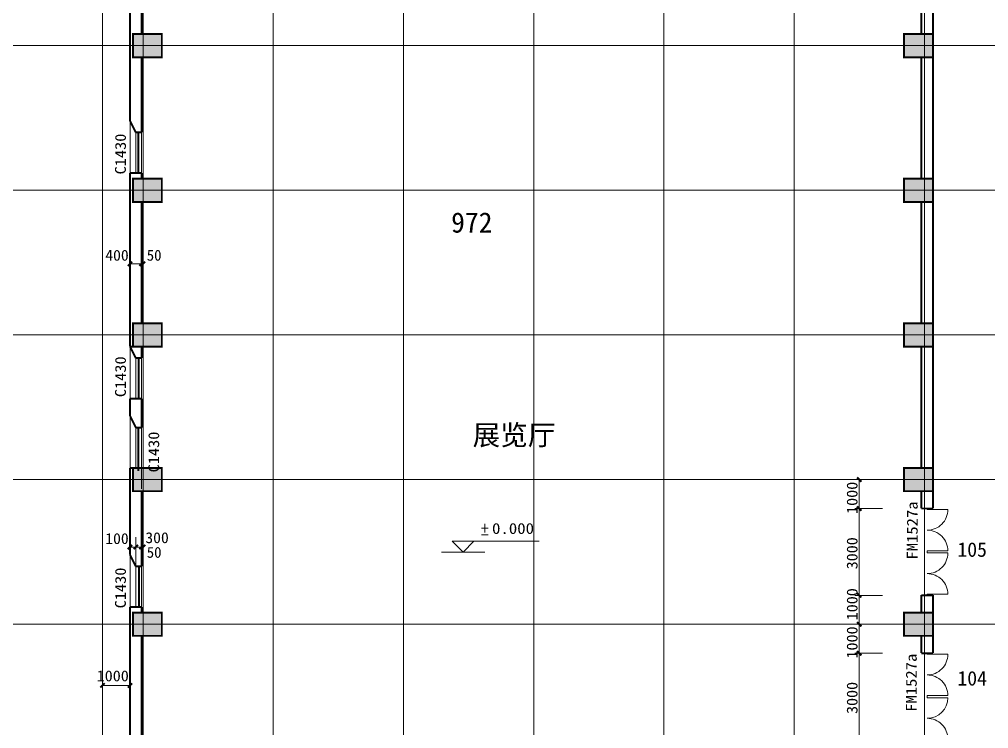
# Model space of a CAD drawing. Extents: x -307567 to 704339, y -10277 to 165507.
# Drawn here: x -256240 to -222747, y 36973 to 61489 of the extents above; entities that cross this region are included whole.
import ezdxf
from ezdxf.enums import TextEntityAlignment as Align

# ---------------------------------------------------------------- set-up
doc = ezdxf.new("R2010")
doc.units = 0
doc.header["$MEASUREMENT"] = 0
doc.layers.add('中文', color=4, linetype='CONTINUOUS')
doc.layers.add('我的', color=255, linetype='CONTINUOUS', lineweight=0)
doc.styles.get("Standard").update_dxf_attribs({"font": 'txt', "height": 3})

msp = doc.modelspace()

# ---------------------------------------------------------------- linework, layer by layer
at = {"layer": '我的', "color": 0}
for p, q in [((-224967.3044, 13462.38227), (-224967.3044, 99323.43291)), ((-251967.1694, 13462.38227), (-251967.1694, 77580.27533)), ((-251967.1694, 13462.38227), (-251967.1694, 77580.27533)), ((-247467.1919, 13462.38227), (-247467.1919, 77580.27533)), ((-242967.2144, 13462.38227), (-242967.2144, 77580.27533)), ((-238467.2369, 13462.38227), (-238467.2369, 77580.27533)), ((-233967.2594, 13462.38227), (-233967.2594, 77580.27533)), ((-229467.2819, 13462.38227), (-229467.2819, 77580.27533)), ((-253367.16393, 66981.98238), (-253367.16393, 28180.52424)), ((-189560.05651, 60580.36339), (-263450.38835, 60580.34965)), ((-189560.05651, 60580.36339), (-263450.38835, 60580.34965)), ((-252417.16715, 57980.37486), (-252417.16715, 56180.38386)), ((-252217.16663, 57580.37839), (-252217.16663, 56180.38386)), ((-252145.91836, 56180.38386), (-252145.91836, 57580.37839)), ((-252108.41854, 56180.38386), (-252108.41854, 57580.37839)), ((-252017.17068, 57580.37839), (-252017.17068, 56180.38386)), ((-189560.05651, 55580.38686), (-263450.38835, 55580.39144)), ((-189560.05651, 55580.38686), (-263450.38835, 55580.39144)), ((-252417.16715, 53192.71264), (-252417.16715, 53042.71339)), ((-252417.16715, 53042.71339), (-252017.17068, 53042.71339)), ((-252017.17068, 53192.71264), (-252017.17068, 53042.71339)), ((-252017.17068, 53042.71339), (-251967.1694, 53042.71339)), ((-251967.1694, 53192.71264), (-251967.1694, 53042.71339)), ((-189560.05651, 50580.41262), (-263450.38835, 50580.41262)), ((-189560.05651, 50580.41262), (-263450.38835, 50580.41262)), ((-252417.16715, 50290.41392), (-252417.16715, 47780.42815)), ((-252217.16663, 49780.41738), (-252217.16663, 48380.42515)), ((-252135.91856, 48380.42515), (-252135.91856, 49780.41738)), ((-252098.41875, 48380.42515), (-252098.41875, 49780.41738)), ((-252017.17068, 49880.41765), (-252017.17068, 45260.44029)), ((-252417.16715, 47780.42815), (-252417.16715, 45980.43715)), ((-252217.16663, 47380.42938), (-252217.16663, 45980.43715)), ((-252145.79705, 45880.43688), (-252145.79705, 47380.42938)), ((-252108.29724, 45880.43688), (-252108.29724, 47380.42938)), ((-189560.05651, 45580.43838), (-263450.38835, 45580.43838)), ((-227367.92869, 45580.43838), (-226417.40091, 45580.43838)), ((-227217.92944, 44579.44241), (-227217.92944, 45580.43838)), ((-227367.92869, 44579.44241), (-226417.40091, 44579.44241)), ((-227217.92944, 41579.45741), (-227217.92944, 44579.44241)), ((-224867.30185, 44543.94302), (-224867.30185, 44581.44283)), ((-224867.30643, 44543.94302), (-224154.80999, 44543.94302)), ((-240275.6736, 43898.45827), (-240035.67388, 43898.45827)), ((-240155.67603, 43748.45902), (-240155.67603, 44048.45752)), ((-252217.16663, 42580.45338), (-252217.16663, 43585.4479)), ((-240275.6736, 43673.45939), (-240035.67388, 43673.45939)), ((-252417.16715, 43400.02936), (-252417.16715, 42974.60882)), ((-252417.16715, 43250.03011), (-252217.16663, 43250.03011)), ((-252217.16663, 43400.02936), (-252217.16663, 42974.60882)), ((-252217.16663, 43250.03011), (-252017.17068, 43250.03011)), ((-252017.17068, 43400.02936), (-252017.17068, 42974.60882)), ((-252017.17068, 43250.03011), (-251967.1694, 43250.03011)), ((-251967.1694, 43400.02936), (-251967.1694, 42974.60882)), ((-240905.67228, 43073.46239), (-241280.67041, 43448.46052)), ((-241280.67041, 43448.46052), (-238280.68083, 43448.46052)), ((-240530.67416, 43448.46052), (-240905.67228, 43073.46239)), ((-252417.16715, 42980.45215), (-252417.16715, 41180.45886)), ((-241655.66853, 43073.46239), (-240155.67603, 43073.46239)), ((-224867.30643, 43043.95052), (-224154.80999, 43043.95052)), ((-224867.30185, 43118.95014), (-224867.30185, 43081.45033)), ((-224867.30185, 43118.95014), (-224154.80541, 43118.95014)), ((-224867.30185, 43043.95052), (-224867.30185, 43081.45033)), ((-252217.16663, 42580.45338), (-252217.16663, 41180.45886)), ((-252125.91876, 41180.45886), (-252125.91876, 42580.45338)), ((-252088.41895, 41180.45886), (-252088.41895, 42580.45338)), ((-252017.17068, 42580.45338), (-252017.17068, 40980.46062)), ((-227367.92869, 41579.45741), (-226417.40091, 41579.45741)), ((-227217.92944, 40580.46186), (-227217.92944, 41579.45741)), ((-224867.30185, 41618.95764), (-224867.30185, 41581.45783)), ((-224867.30185, 41618.95764), (-224154.80541, 41618.95764)), ((-189560.05651, 40580.46186), (-263450.38835, 40580.46186)), ((-227367.92869, 40580.46186), (-226417.40091, 40580.46186)), ((-227367.92869, 40580.46186), (-226417.40091, 40580.46186)), ((-227217.92944, 39579.46818), (-227217.92944, 40580.46186)), ((-227367.92869, 39579.46818), (-226417.40091, 39579.46818)), ((-227217.92944, 36579.48089), (-227217.92944, 39579.46818)), ((-224867.30185, 39541.96836), (-224867.30185, 39579.46818)), ((-224867.30185, 39541.96836), (-224154.80541, 39541.96836)), ((-253367.16393, 38617.29724), (-253367.16393, 37482.54339)), ((-252417.16715, 38617.29724), (-252417.16715, 37482.54339)), ((-253367.16393, 38467.29799), (-252417.16715, 38467.29799)), ((-224867.30185, 38116.9732), (-224867.30185, 38079.47339)), ((-224867.30185, 38116.9732), (-224154.80541, 38116.9732)), ((-224867.30185, 38041.97357), (-224867.30185, 38079.47339)), ((-224867.30185, 38041.97357), (-224154.80541, 38041.97357))]:
    msp.add_line(p, q, dxfattribs=at)
at = {"layer": '我的', "color": 0, "const_width": 67.49966}
for points in [[(-252417.16715, 60580.36339), (-252417.16715, 66030.32851)], [(-252017.17068, 60980.35986), (-252017.17068, 65280.33683)], [(-225067.30238, 60980.35986), (-225067.30238, 65280.33683)], [(-224667.3059, 60980.35986), (-224667.3059, 65280.33683)], [(-252317.16918, 60980.35986), (-252317.16918, 60180.36233), (-251317.17113, 60180.36233), (-251317.17113, 60980.35986), (-252317.16918, 60980.35986), (-252317.16918, 60180.36233)], [(-225667.29938, 60980.35986), (-225667.29938, 60180.36233), (-224667.3059, 60180.36233), (-224667.3059, 60980.35986), (-225667.29938, 60980.35986), (-225667.29938, 60180.36233)], [(-252417.16715, 60580.36339), (-252417.16715, 57980.37486)], [(-252017.17068, 60180.36233), (-252017.17068, 57580.37839)], [(-225067.30238, 55980.38791), (-225067.30238, 60180.36233)], [(-224667.3059, 55980.38791), (-224667.3059, 60180.36233)], [(-252217.16663, 57580.37839), (-252417.16715, 57980.37486)], [(-252017.17068, 57980.37486), (-252017.17068, 57580.37839)], [(-252017.17068, 57580.37839), (-252217.16663, 57580.37839)], [(-252017.17068, 57580.37839), (-252217.16663, 57580.37839)], [(-252017.17068, 57580.37839), (-252217.16663, 57580.37839)], [(-252417.16715, 55580.38686), (-252417.16715, 56180.38386)], [(-252017.17068, 56180.38386), (-252417.16715, 56180.38386)], [(-252317.16918, 55980.38791), (-252317.16918, 55180.39039), (-251317.17113, 55180.39039), (-251317.17113, 55980.38791), (-252317.16918, 55980.38791), (-252317.16918, 55180.39039)], [(-252017.17068, 55980.38791), (-252017.17068, 56180.38386)], [(-225667.29938, 55980.38791), (-225667.29938, 55180.39039), (-224667.3059, 55180.39039), (-224667.3059, 55980.38791), (-225667.29938, 55980.38791), (-225667.29938, 55180.39039)], [(-252417.16715, 50580.41262), (-252417.16715, 55580.38686)], [(-252017.17068, 50980.41138), (-252017.17068, 55180.39039)], [(-225067.30238, 50980.41138), (-225067.30238, 55180.39039)], [(-224667.3059, 50980.41138), (-224667.3059, 55180.39039)], [(-252492.16678, 52967.71377), (-252342.16753, 53117.71302)], [(-252092.1703, 52967.71377), (-251942.17105, 53117.71302)], [(-252042.16903, 52967.71377), (-251892.16978, 53117.71302)], [(-252317.16918, 50980.41138), (-252317.16918, 50180.41615), (-251317.17113, 50180.41615), (-251317.17113, 50980.41138), (-252317.16918, 50980.41138), (-252317.16918, 50180.41615)], [(-225667.29938, 50980.41138), (-225667.29938, 50180.41615), (-224667.3059, 50180.41615), (-224667.3059, 50980.41138), (-225667.29938, 50980.41138), (-225667.29938, 50180.41615)], [(-252417.16715, 50580.41262), (-252417.16715, 50190.41595)], [(-252017.17068, 50180.41615), (-252417.16715, 50180.41615)], [(-252217.16663, 49780.41738), (-252417.16715, 50180.41615)], [(-252017.17068, 50180.41615), (-252017.17068, 49780.41738)], [(-225067.30238, 45980.43715), (-225067.30238, 50180.41615)], [(-224667.3059, 45980.43715), (-224667.3059, 50180.41615)], [(-252017.17068, 49780.41738), (-252217.16663, 49780.41738)], [(-252017.17068, 49780.41738), (-252217.16663, 49780.41738)], [(-252017.17068, 48380.42515), (-252417.16715, 48380.42515)], [(-252417.16715, 47780.42815), (-252417.16715, 48380.42515)], [(-252017.17068, 47380.42938), (-252017.17068, 48380.42515)], [(-252217.16663, 47380.42938), (-252417.16715, 47780.42815)], [(-252017.17068, 47380.42938), (-252217.16663, 47380.42938)], [(-252417.16715, 45580.43838), (-252417.16715, 45980.43715)], [(-252017.17068, 45980.43715), (-252417.16715, 45980.43715)], [(-252317.16918, 45980.43715), (-252317.16918, 45180.43962), (-251317.17113, 45180.43962), (-251317.17113, 45980.43715), (-252317.16918, 45980.43715), (-252317.16918, 45180.43962)], [(-225667.29938, 45980.43715), (-225667.29938, 45180.43962), (-224667.3059, 45180.43962), (-224667.3059, 45980.43715), (-225667.29938, 45980.43715), (-225667.29938, 45180.43962)], [(-252417.16715, 45580.43838), (-252417.16715, 42980.45215)], [(-227292.92907, 45655.43801), (-227142.92981, 45505.43876)], [(-252017.17068, 45180.43962), (-252017.17068, 42580.45338)], [(-225067.30238, 45180.43962), (-225067.30238, 44591.44263)], [(-224667.3059, 45180.43962), (-224667.3059, 44591.44263)], [(-227292.92907, 44654.44204), (-227142.92981, 44504.44279)], [(-224667.3059, 44581.44283), (-225067.30238, 44581.44283)], [(-252492.16678, 43175.03049), (-252342.16753, 43325.02974)], [(-252292.16625, 43175.03049), (-252142.167, 43325.02974)], [(-252092.1703, 43175.03049), (-251942.17105, 43325.02974)], [(-252042.16903, 43175.03049), (-251892.16978, 43325.02974)], [(-252217.16663, 42580.45338), (-252417.16715, 42980.45215)], [(-252017.17068, 42580.45338), (-252217.16663, 42580.45338)], [(-252017.17068, 42580.45338), (-252217.16663, 42580.45338)], [(-227292.92907, 41654.45704), (-227142.92981, 41504.45779)], [(-225067.30238, 40980.46062), (-225067.30238, 41591.45763)], [(-224667.3059, 41581.45783), (-225067.30238, 41581.45783)], [(-224667.3059, 40980.46062), (-224667.3059, 41591.45763)], [(-252417.16715, 40580.46186), (-252417.16715, 41180.45886)], [(-252017.17068, 41180.45886), (-252417.16715, 41180.45886)], [(-252017.17068, 40980.46062), (-252017.17068, 41180.45886)], [(-252317.16918, 40980.46062), (-252317.16918, 40180.46538), (-251317.17113, 40180.46538), (-251317.17113, 40980.46062), (-252317.16918, 40980.46062), (-252317.16918, 40180.46538)], [(-225667.29938, 40980.46062), (-225667.29938, 40180.46538), (-224667.3059, 40180.46538), (-224667.3059, 40980.46062), (-225667.29938, 40980.46062), (-225667.29938, 40180.46538)], [(-252417.16715, 35580.48533), (-252417.16715, 40580.46186)], [(-227292.92907, 40655.46148), (-227142.92981, 40505.46223)], [(-227292.92907, 40655.46148), (-227142.92981, 40505.46223)], [(-252017.17068, 35980.48638), (-252017.17068, 40180.46538)], [(-225067.30238, 40180.46538), (-225067.30238, 39589.46797)], [(-224667.3059, 40180.46538), (-224667.3059, 39589.46797)], [(-227292.92907, 39654.4678), (-227142.92981, 39504.46855)], [(-224667.3059, 39579.46818), (-225067.30238, 39579.46818)], [(-253442.16355, 38392.29836), (-253292.1643, 38542.29761)], [(-252492.16678, 38392.29836), (-252342.16753, 38542.29761)]]:
    msp.add_lwpolyline(points, dxfattribs=at)
at = {"layer": '我的', "color": 0}
for centre, start, end in [((-224867.30643, 44543.94302), 269.999997496, 0), ((-224867.30185, 43118.95014), 0, 90.000002504), ((-224867.30643, 43043.95052), 269.999997496, 0), ((-224867.30185, 41618.95764), 0, 90.000002504), ((-224867.30185, 39541.96836), 269.999997496, 0), ((-224867.30185, 38116.97549), 359.999847412, 90.000002504), ((-224867.30185, 38041.97586), 270.000007513, 359.99985743), ((-224867.30185, 36616.98299), 359.999847412, 90.000002504)]:
    msp.add_arc(centre, 712.49644, start, end, dxfattribs=at)
for points in [[(-252317.16918, 60980.35986), (-251317.17113, 60980.35986), (-252317.16918, 60180.36233), (-251317.17113, 60180.36233)], [(-225667.29938, 60980.35986), (-224667.3059, 60980.35986), (-225667.29938, 60180.36233), (-224667.3059, 60180.36233)], [(-252317.16918, 55980.38791), (-251317.17113, 55980.38791), (-252317.16918, 55180.39039), (-251317.17113, 55180.39039)], [(-225667.29938, 55980.38791), (-224667.3059, 55980.38791), (-225667.29938, 55180.39039), (-224667.3059, 55180.39039)], [(-252317.16918, 50980.41138), (-251317.17113, 50980.41138), (-252317.16918, 50180.41615), (-251317.17113, 50180.41615)], [(-225667.29938, 50980.41138), (-224667.3059, 50980.41138), (-225667.29938, 50180.41615), (-224667.3059, 50180.41615)], [(-252317.16918, 45980.43715), (-251317.17113, 45980.43715), (-252317.16918, 45180.43962), (-251317.17113, 45180.43962)], [(-225667.29938, 45980.43715), (-224667.3059, 45980.43715), (-225667.29938, 45180.43962), (-224667.3059, 45180.43962)], [(-252317.16918, 40980.46062), (-251317.17113, 40980.46062), (-252317.16918, 40180.46538), (-251317.17113, 40180.46538)], [(-225667.29938, 40980.46062), (-224667.3059, 40980.46062), (-225667.29938, 40180.46538), (-224667.3059, 40180.46538)]]:
    msp.add_solid(points, dxfattribs=at)

# ---------------------------------------------------------------- texts
at = {"layer": '中文', "attachment_point": 1}
for s, insert, char_height, width in [('972', (-241320.23218, 54818.23371), 700, 6195.1748251), ('{\\fFangSong_GB2312|b0|i0|c134|p49;\\C0;展览厅}', (-240579.36042, 47472.26903), 700, 6011.5625187), ('{\\fFangSong_GB2312|b0|i0|c134|p49;\\C1;105}', (-223825.52497, 43412.38179), 500, 6011.5625187), ('{\\fFangSong_GB2312|b0|i0|c134|p49;\\C1;104}', (-223825.52497, 38963.00398), 500, 6011.5625187)]:
    msp.add_mtext(s, dxfattribs=dict(at, insert=insert, char_height=char_height, width=width))
at = {"layer": '我的', "color": 0}
for s, width, p, p2 in [('C1430', 0.902399, (-252559.66598, 56130.38716), (-252559.66598, 57540.3792)), ('C1430', 0.902399, (-252559.66598, 48430.42413), (-252559.66598, 49840.41617)), ('C1430', 0.902399, (-251409.67097, 45830.4379), (-251409.67097, 47240.42993)), ('1000', 1.044705, (-227277.92822, 44395.44523), (-227277.92822, 45505.43876)), ('FM1527a', 0.846315, (-225198.32742, 42816.10666), (-225198.32742, 44826.09569)), ('3000', 0.934738, (-227277.92822, 42479.45291), (-227277.92822, 43589.44874)), ('C1430', 0.902401, (-252559.66598, 41130.45987), (-252559.66598, 42540.4542)), ('1000', 1.044707, (-227277.92822, 40717.46069), (-227277.92822, 41827.45651)), ('1000', 1.044705, (-227277.92822, 39395.4687), (-227277.92822, 40505.46223)), ('FM1527a', 0.846316, (-225231.80351, 37553.21488), (-225231.80351, 39563.2062)), ('3000', 0.934738, (-227277.92822, 37479.47639), (-227277.92822, 38589.47221))]:
    msp.add_text(s, height=374.998125, rotation=90, dxfattribs=dict(at, width=width)).set_placement(p, p2, align=Align.FIT)
for s, width, p, p2 in [('400', 0.925713, (-253272.16242, 53147.7147), (-252462.16739, 53147.7147)), ('50', 0.906669, (-251838.16996, 53147.7147), (-251328.17113, 53147.7147)), ('   0.000 ', 0.907826, (-240776.67055, 43703.45879), (-238166.68451, 43703.45879)), ('100', 1.079999, (-253272.16242, 43355.02913), (-252462.16739, 43355.02913)), ('300', 0.925716, (-251887.35184, 43384.84771), (-251077.35452, 43384.84771)), ('50', 0.906669, (-251838.16996, 42879.03282), (-251328.17113, 42879.03282)), ('1000', 1.044707, (-253568.3821, 38608.79661), (-252458.38628, 38608.79661))]:
    msp.add_text(s, height=374.998125, dxfattribs=dict(at, width=width)).set_placement(p, p2, align=Align.FIT)

doc.saveas('drawing.dxf')
